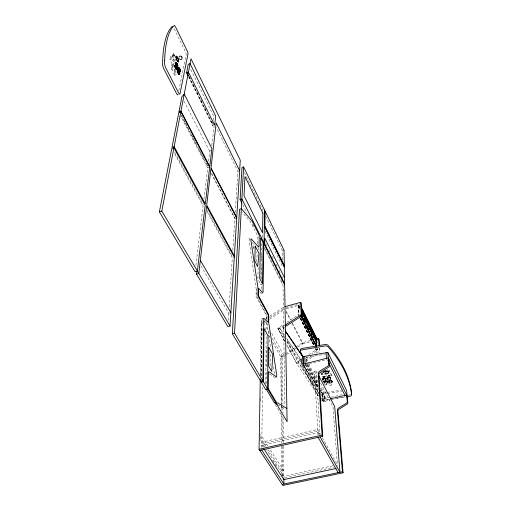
<?xml version="1.0" encoding="UTF-8"?>
<svg xmlns="http://www.w3.org/2000/svg" width="511" height="511" viewBox="0 0 511 511"><rect width="100%" height="100%" fill="white"/><g stroke="black" fill="none" stroke-linecap="round" stroke-linejoin="round"><path stroke-width="0.38" stroke-dasharray="2.56 1.92" d="M265.739 384.055L266.193 336.513L265.081 334.507M266.333 318.372L266.359 315.364L256.005 296.316L256.183 288.996L249.113 240.815A2.466 0.626 73.2 0 1 249.63 239.685M266.812 319.637L266.851 315.134L256.535 296.131L256.701 289.565A1.648 0.434 74.2 0 1 256.778 289.181M266.244 383.544L266.34 373.292A3.13 0.856 76 0 1 266.985 372.257M266.723 366.636L266.876 347.87M261.728 447.636L262.558 387.274M260.878 375.802L261.785 319.956A2.894 0.767 74.8 0 1 262.443 319.234M259.965 440.974L260.086 433.667M260.61 400.956L260.68 396.459M261.012 375.796L261.862 322.767L265.452 321.789L268.134 326.676M261.377 375.872L262.098 329.167L264.021 328.65M261.274 289.06L261.357 284.301M261.447 279.536L261.894 254.159M262.475 237.366L262.545 233.431M260.342 374.282L261.23 321.63L262.539 320.787M262.52 283.822L260.782 284.493L260.814 282.922M260.897 278.208L261.121 266.41M261.249 259.333L261.543 243.613M258.157 267.272L257.889 279.038L260.782 284.493M258.56 250.02L258.617 247.669M257.34 243.702L257.544 235.839L250.352 221.64L242.118 212.206M253.367 249.01L253.443 246.666L255.219 246.13M332.412 381.915A1.961 1.226 5 0 0 329.678 380.516A1.961 1.226 5 0 0 329.314 382.611A1.961 1.226 5 0 0 332.412 381.915L332.431 381.621A1.961 1.226 5 0 0 329.697 380.216A1.961 1.226 5 0 0 329.333 382.317A1.961 1.226 5 0 0 332.431 381.621M320.563 372.212L322.984 376.933L331.639 375.579L329.263 370.686L324.191 371.491M331.62 384.674A1.361 0.85 5.1 0 0 329.678 383.735A1.361 0.85 5.1 0 0 329.493 385.192A1.361 0.85 5.1 0 0 331.62 384.674L331.811 381.232M329.908 377.75L330.049 375.368L328.088 371.484L322.154 372.423L321.987 374.806L327.941 373.867L329.908 377.75L323.974 378.677L320.569 372.065M330.004 381.493A1.367 0.856 5.1 0 0 328.056 380.548A1.367 0.856 5.1 0 0 327.877 382.017A1.367 0.856 5.1 0 0 330.004 381.493L330.208 378.051M330.809 378.74A1.967 1.239 5.1 0 0 328.062 377.329A1.967 1.239 5.1 0 0 327.698 379.443A1.967 1.239 5.1 0 0 330.809 378.74L330.821 378.44A1.967 1.239 5.1 0 0 328.081 377.029A1.967 1.239 5.1 0 0 327.717 379.149A1.967 1.239 5.1 0 0 330.821 378.44M328.701 372.64A2.517 1.597 5.2 0 0 325.207 370.801A2.517 1.597 5.2 0 0 324.715 373.528A2.517 1.597 5.2 0 0 328.701 372.64L328.707 372.519M331.639 375.579L329.263 370.686M328.912 384.393L329.116 380.957M270.185 365.767L270.868 354.934L269.418 352.366M326.842 385.173L327.059 381.736M327.289 381.219L327.5 377.776M327.941 373.867L328.088 371.484M327.653 382.42L327.672 382.126A1.955 1.22 5.3 0 0 324.939 380.727A1.955 1.22 5.3 0 0 324.587 382.822A1.955 1.22 5.3 0 0 327.672 382.126M326.095 379.379A1.961 1.233 5.4 0 0 323.348 377.974A1.961 1.233 5.4 0 0 323.003 380.082A1.961 1.233 5.4 0 0 326.095 379.379L326.114 379.085A1.961 1.233 5.4 0 0 323.374 377.674A1.961 1.233 5.4 0 0 323.022 379.788A1.961 1.233 5.4 0 0 326.114 379.085M323.712 372.014L323.719 371.893A2.517 1.597 5.2 0 0 326.593 373.809C328.714 365.844 322.55 374.774 326.599 373.841A2.517 1.597 5.2 0 0 328.509 371.682A2.517 1.597 5.2 0 0 324.645 370.871M228.264 320.32L228.819 311.678M229.132 306.919L232.313 257.793L206.802 211.107M232.799 250.313L234.849 218.714L211.554 174.021M234.996 216.485L234.894 218.076L211.292 172.763M235.252 212.519L237.928 171.281L216.523 127.878M324.191 384.183L324.37 381.462M325.277 382.132L325.501 378.696M322.984 376.933L331.645 375.432M323.795 381.66L323.776 381.953A1.955 1.22 5.3 0 1 326.708 381.187A1.955 1.22 5.3 0 1 326.81 383.263A1.955 1.22 5.3 0 1 323.789 382.279M323.974 378.677L324.134 376.294L322.154 372.423M322.613 381.142L322.805 378.421M255.973 266.32L256.132 264.781M256.445 261.702L257.237 254.005L256.203 252.006M325.622 373.739L326.606 373.758M326.791 370.916L326.197 371.21M211.797 145.667L214.135 125.974M195.873 265.471L203.116 205.863L174.436 153.479M203.927 199.162L207.728 167.889L180.651 115.997M208.533 161.278L209.734 151.365L211.452 149.078M188.789 76.484L212.915 125.195L212.838 125.853L188.323 76.401M213.496 120.43L213.943 116.738L190.322 68.57M178.818 90.556L186.132 54.849A2.67 0.652 69.3 0 0 185.225 51.33L173.836 27.958A3.353 0.818 68.8 0 0 173.663 27.632M173.887 55.118L173.14 58.305L169.927 59.532L173.127 65.887L173.868 62.661L170.693 56.338L173.887 55.118L174.941 57.232M174.315 61.167L172.316 57.168L173.229 53.291L174.851 56.069M174.558 61.135L172.514 57.091L173.433 53.214M169.927 59.532L170.693 56.338M286.965 345.57L296.259 362.836L318.315 396.006L299.318 360.357L300.807 359.259L286.677 338.301M296.259 362.836L302.218 358.933M308.836 354.589L316.111 349.818L315.408 348.419M316.628 349.479L317.797 348.713L317.899 350.067L312.023 353.925M302.225 360.357L296.993 363.787L286.818 344.874M306.14 357.783L307.45 356.927M305.878 359.865L311.052 356.474M316.22 353.082L318.161 351.804A2.408 1.712 -26.4 0 0 319.33 349.888L319.234 348.361M305.789 361.354L314.182 355.841M281.267 405.498L280.743 356.87L284.71 354.283M285.374 353.848L295.294 347.378M295.958 346.943L302.569 342.632L311.729 340.249M281.855 404.144L281.325 357.911L286.186 354.691M286.607 354.468L303.119 343.686L292.349 322.875M284.729 341.425L277.665 328.298L284.161 324.095M286.754 322.409L298.443 314.84M284.934 341.374L278.15 328.765L279.613 327.819L284.914 335.676M284.365 325.36L278.399 329.225L277.665 328.298M265.803 318.685L267.106 317.842M269.719 316.162L284.084 306.907M263.165 321.924L265.12 320.665M269.687 317.721L284.027 308.478M269.438 319.222L284.704 309.379M171.868 64.642L175.752 63.172M171.223 67.401L175.132 65.919M172.418 70.556A1.686 0.447 69.1 0 0 171.894 68.065A1.686 0.447 69.1 0 0 171.153 68.314A1.686 0.447 69.1 0 0 172.418 70.556L175.024 69.579M173.849 72.306L177.745 70.844M175.03 75.449A1.674 0.447 69.3 0 0 174.507 72.964A1.674 0.447 69.3 0 0 173.778 73.226A1.674 0.447 69.3 0 0 175.03 75.449L176.978 74.715M212.953 124.863L213.553 124.652M212.915 125.195L213.515 124.984M207.728 167.889L209.67 167.238M237.928 171.281L239.633 170.719M234.849 218.714L236.708 218.133M248.812 238.797L250.013 238.439M282.621 259.933L282.487 250.684L284.033 250.224M261.198 293.461L263.037 292.937M230.154 312.86L228.717 313.262L200.504 265.158M286.179 307.648L299.663 303.943M298.622 305.029L299.005 315.102L298.456 315.249L298.079 305.176L298.622 305.029L300.04 307.877M286.192 308.836L298.098 305.572L300.232 309.845M299.714 305.124L298.635 305.418L300.059 308.274M261.804 318.634L263.702 318.117M262.105 319.081L264.002 318.564M302.621 343.826L312.508 341.259M280.743 356.87L284.218 355.982L271.577 332.955M315.428 348.828L316.137 350.227L316.667 350.092L316.52 347.748M324.951 370.481C325.584 372.596 328.912 370.999 327.628 369.178M303.572 357.956L301.829 358.403L302.122 365.831L318.704 396.938M302.122 365.831L303.885 365.391M304.658 365.199L327.059 359.552L327.762 360.958M275.103 377.77L276.4 377.444M318.014 434.95L314.45 371.414L316.252 370.967L317.337 373.062M330.317 397.417L324.23 398.867L321.31 393.323M331.077 397.239L344.765 393.981M320.914 401.084L329.659 399.008M321.144 397.916L323.195 401.755L324.881 401.352L324.389 393.904L320.736 386.948M320.506 391.043L322.697 394.307L323.195 401.755L330.221 400.087M330.924 399.921L344.848 396.625M332.789 465.808L283.809 476.239L266.538 449.495M284.608 477.734L333.683 467.316M306.095 357.381L325.124 354.219M321.285 372.097L329.256 370.833M324.134 376.294L330.049 375.368M326.107 392.486L323.827 392.825L324.325 400.273M326.868 392.378L341.329 390.238M329.461 399.289L327.921 399.513A2.255 1.38 5.4 0 1 324.951 398.42L320.499 389.957L322.684 394.153L326.759 393.553M327.545 393.438L341.75 391.343M347.972 395.195L349.511 394.971A2.894 1.782 4.2 0 0 350.131 394.843M337.151 398.178L345.615 396.958M326.286 371.21L325.807 370.903M277.626 404.635L284.921 408.921M269.418 373.918L274.298 377.227A2.683 0.715 76 0 0 274.765 376.926M264.436 321.125L265.924 322.543A1.661 0.434 74.8 0 0 266.295 322.122M259.582 291.794L260.578 292.822A2.791 0.722 74.2 0 0 261.191 292.554M252.332 242.61L255.034 245.536M284.257 329.327L283.369 328.017A2.236 1.501 -27.9 0 1 284.327 325.699M286.946 339.278L297.856 355.477L313.837 385.55L301.107 366.438L286.677 339.451M302.416 363.877L318.187 387.364M321.253 391.931L322.128 393.234L322.62 400.681L322.128 393.234M303.419 365.589L318.315 387.779M278.15 328.765L284.768 338.64M286.971 341.929L299.318 360.357M318.864 393.636L298.392 362.867L286.748 341.137M262.609 446.831L261.747 445.49L317.893 432.798L319.056 434.88M263.932 447.157L261.766 443.816L317.797 431.112L319.739 434.58M272.58 460.526L276.911 467.207M281.67 474.559L282.966 476.565M264.813 446.825L261.792 442.143L317.701 429.432L320.416 434.286M266.052 446.397L260.029 437.033L261.881 436.611L267.885 445.982M268.205 449.737L281.97 471.129L283.752 470.752L270.032 449.329M275.237 404.552L281.369 414.836M322.352 437.755L337.452 464.818M261.23 321.63L262.635 324.159M264.557 327.634L266.87 331.811M268.799 335.293L270.338 338.078M272.65 342.255L281.325 357.911M263.836 323.029L269.597 333.479M272.293 338.359L282.283 356.474L282.896 404.124M175.299 59.442L175.535 60.368L175.049 59.397M206.929 209.983L232.39 256.637M174.66 152.304L203.263 204.636M279.613 327.819L284.87 337.63M282.564 326.842L283.177 327.998M301.611 362.669L302.173 363.73M300.807 359.259L302.295 362.056M304.147 365.557L318.621 392.844M303.272 364.209L318.755 393.413M283.273 327.851L283.892 329.007M305.412 364.458L318.27 388.82M321.208 394.39L324.894 401.352M305.182 364.745L318.212 389.408M307.341 364.963L317.938 385.115M307.149 364.56L318.276 385.722M306.338 364.924L318.021 387.089M305.808 358.415L308.357 363.283M308.721 363.979L318.187 382.075M305.795 360.325L318.008 383.601M320.601 388.539L325.041 397.002A2.248 1.38 5.3 0 0 328.011 398.095M181.245 115.492L207.517 165.915M314.45 371.414L317.357 376.99M320.627 383.263L332.974 406.954L337.579 466.486M181.443 115.473L182.172 116.878M183.634 119.676L185.091 122.48M185.455 123.183L189.837 131.589M191.293 134.387L192.756 137.191M193.12 137.893L197.495 146.299M198.951 149.097L200.414 151.901M200.778 152.604L205.154 161.01M206.616 163.807L207.709 165.909M253.443 246.666L254.133 248.001M286.141 310.88L290.887 320.052M286.166 312.068L290.191 319.963M292.017 323.354L302.627 343.96L302.569 342.632M184.043 101.121L209.734 151.365M303.215 322.888L303.924 324.287M310.624 337.586L311.684 339.681M300.417 317.899L314.195 345.193M315.958 348.687L316.667 350.092M300.481 318.264L314.259 345.551M299.791 317.274L298.731 315.172L298.354 305.099L300.129 308.663M300.142 317.976L313.926 345.257M315.696 348.758L316.398 350.156L316.258 347.812M300.206 318.34L313.99 345.621M242.616 204.579L246.928 213.106M252.67 224.476L253.75 226.609M264.423 247.522L283.005 284.295M299.874 318.046L313.665 345.327M264.564 248.755L283.017 285.247L284.876 405.728M316.846 347.965L317.899 350.067M298.079 305.176L300.219 309.449M265.567 243.587L267.336 247.107M268.754 249.93L270.523 253.456M271.941 256.279L273.711 259.805M275.831 264.034L276.892 266.148M279.019 270.376L280.079 272.497M282.2 276.726L282.909 278.137M173.229 53.291L175.005 56.855M265.03 231.183L282.73 266.876M189.409 76.254L191.152 79.786M193.247 84.021L194.301 86.142M197.093 91.788L198.14 93.909M200.938 99.556L201.986 101.676M204.777 107.329L205.824 109.443M211.765 121.452L212.812 123.573M189.23 76.944L212.602 124.147M265.599 216.012L282.487 250.684M244.405 172.571L262.941 210.609M266.787 322.639L268.569 334.45M268.69 335.235L270.587 347.838M273.436 366.732L274.509 373.822M319.669 347.908L319.873 350.955A2.402 1.712 -26.4 0 1 319.049 352.609M322.684 394.153L323.182 401.755M316.111 349.818L316.137 350.227M316.252 370.967L319.975 434.51M282.934 407.299L283.005 412.862M283.068 417.621L283.394 442.992M283.433 446.167L283.829 477.9M281.861 404.942L281.931 410.525M281.995 416.101L282.302 443.203M282.34 446.39L282.679 475.888M281.274 406.104L281.312 409.483M281.363 414.268L281.676 443.382M281.702 446.154L282.015 475.038M350.68 394.626A2.894 1.782 4.2 0 1 350.418 394.748M323.878 371.497A2.517 1.597 5.2 0 1 324.191 371.146M324.606 384.342A1.361 0.843 5.3 0 1 326.35 384.425A1.361 0.843 5.3 0 1 326.676 385.518A1.361 0.843 5.3 0 1 325.047 385.811M323.035 381.295A1.361 0.856 5.4 0 1 325.213 381.794A1.361 0.856 5.4 0 1 323.827 382.841M283.982 329.173A2.229 1.501 -27.9 0 1 284.32 327.385M257.263 246.845A2.721 0.671 73.3 0 1 257.212 247.241M323.559 377.75L323.265 377.859A1.354 0.856 5.3 0 0 323.597 379.309A1.354 0.856 5.3 0 0 325.507 378.619A1.354 0.856 5.3 0 0 323.559 377.75M323.54 378.051L323.246 378.153A1.354 0.856 5.4 0 0 323.578 379.603A1.354 0.856 5.4 0 0 325.488 378.913A1.354 0.856 5.4 0 0 323.54 378.051M323.52 378.344L323.227 378.447A1.361 0.856 5.4 0 0 323.559 379.897A1.361 0.856 5.4 0 0 325.469 379.207A1.361 0.856 5.4 0 0 323.52 378.344M328.266 377.112L327.973 377.214A1.361 0.856 5.1 0 0 328.298 378.664A1.361 0.856 5.1 0 0 330.215 377.974A1.361 0.856 5.1 0 0 328.266 377.112M328.247 377.405L327.953 377.508A1.361 0.856 5.1 0 0 328.279 378.964A1.361 0.856 5.1 0 0 330.195 378.274A1.361 0.856 5.1 0 0 328.247 377.405M328.228 377.699L327.934 377.808A1.361 0.856 5.1 0 0 328.26 379.258A1.361 0.856 5.1 0 0 330.176 378.568A1.361 0.856 5.1 0 0 328.228 377.699M325.13 380.804L324.83 380.906A1.354 0.85 5.3 0 0 325.162 382.343A1.354 0.85 5.3 0 0 327.059 381.666A1.354 0.85 5.3 0 0 325.13 380.804M325.111 381.097L324.811 381.2A1.354 0.85 5.3 0 0 325.143 382.637A1.354 0.85 5.3 0 0 327.046 381.96A1.354 0.85 5.3 0 0 325.111 381.097M325.085 381.391L324.792 381.5A1.354 0.85 5.3 0 0 325.124 382.931A1.354 0.85 5.3 0 0 327.027 382.254A1.354 0.85 5.3 0 0 325.085 381.391M329.882 380.293L329.589 380.401A1.354 0.85 5 0 0 329.908 381.838A1.354 0.85 5 0 0 331.818 381.155A1.354 0.85 5 0 0 329.882 380.293M329.863 380.586L329.569 380.695A1.354 0.85 5 0 0 329.889 382.132A1.354 0.85 5 0 0 331.799 381.449A1.354 0.85 5 0 0 329.863 380.586M329.851 380.887L329.55 380.989A1.354 0.85 5 0 0 329.87 382.426A1.354 0.85 5 0 0 331.786 381.749A1.354 0.85 5 0 0 329.851 380.887M171.798 65.549A1.68 0.441 69.1 0 0 173.05 67.784A1.68 0.441 69.1 0 0 172.526 65.312A1.68 0.441 69.1 0 0 171.798 65.549M174.379 70.556A1.667 0.441 69.3 0 0 175.618 72.766A1.667 0.441 69.3 0 0 175.101 70.301A1.667 0.441 69.3 0 0 174.379 70.556"/><path stroke-width="0.77" d="M286.869 408.455L276.33 402.208L268.243 388.558L268.345 372.787A3.136 0.85 76 0 1 268.978 371.752L276.247 376.735A2.683 0.709 76 0 0 276.687 374.908L268.658 322.134L268.697 314.629L258.419 295.601L258.56 289.034A1.648 0.428 74.2 0 1 258.943 288.696L262.418 292.298A2.798 0.715 74.2 0 0 263.05 291.711L263.778 243.332L284.653 284.78M264.545 210.053L264.066 243L241.875 198.9L240.106 199.609L241.901 203.161M265.132 211.267L264.922 226.309L284.301 265.605L283.829 265.579M261.274 382.209L263.344 381.691L264.021 328.65L268.02 335.855L267.649 388.948L265.688 389.606L261.274 382.209L261.3 380.625M347.167 396.076L328.266 357.904L303.272 364.209L302.959 356.621L327.851 352.462L346.637 390.621L347.831 402.911A1.495 1.156 -25.7 0 1 347.084 404.195L339.234 409.094A2.581 2.012 -26.8 0 0 337.931 411.31L343.053 472.816L282.794 485.45L259.064 449.284L260.259 379.073M315.242 337.95L315.313 337.611L316.705 340.275C314.821 333.651 315.325 341.495 316.858 342.76L314.489 343.373M243.626 166.944L284.033 250.224L287.105 421.722L234.53 333.146L243.626 166.944L241.959 167.544L240.106 199.609M232.352 333.734L239.544 209.261L241.339 208.692L252.089 221.097L259.256 235.316L259.007 246.321A2.721 0.664 73.3 0 1 258.413 246.762L251.418 239.135A2.466 0.62 73.2 0 0 250.907 240.266L258.055 288.466L257.895 295.786L268.211 314.859L268.166 321.617A1.661 0.428 74.8 0 1 267.802 322.032L264.334 318.723A2.894 0.76 74.8 0 0 263.682 319.439L262.858 380.874L260.789 381.391L232.352 333.734L234.53 333.146M230.046 325.999L240.279 160.288L191.005 58.765L161.808 211.107L230.046 325.999L227.855 326.599L196.531 274.126L196.895 271.047M313.249 339.566L313.013 339.796M310.458 335.369L312.847 334.743L312.936 332.604M312.713 333.683L312.579 334.814L311.001 330.879M307.673 329.838L310.075 329.199L310.311 327.455L309.679 326.606M312.451 333.951L312.828 331.901L314.061 337.164L311.672 337.79L314.067 337.183L314.029 335.523L314.667 337.164M312.183 334.022L312.483 331.99L312.802 332.297M159.381 211.899L171.76 148.592L173.938 147.832L205.192 205.192L197.412 271.06L195.106 271.743L159.381 211.899L161.808 211.107M179.054 111.289L181.871 96.873L184.241 94.069L211.88 148.503L209.753 166.541L180.977 111.104L179.054 111.289L179.783 112.688M186.566 72.869L187.313 72.013L186.751 71.936L188.24 64.316L190.073 63.626L215.706 116.112L214.626 125.227L188.438 72.172L186.566 72.869L187.971 75.698M305.827 325.162L305.872 324.657M305.802 319.918L306.198 319.107L305.757 318.225L305.45 318.775L304.85 315.798L305.719 318.704L306.025 318.155L306.466 319.03L305.948 319.771L306.012 321.068L303.585 321.719M313.23 333.728L313.051 332.948L313.665 336.379L315.274 339.342L315.115 336.647L313.875 333.907L314.067 337.183M179.061 56.664C182.229 53.796 183.647 61.001 179.648 59.512M284.978 325.277L299.912 315.6A2.517 1.674 -26.6 0 0 301.171 313.665L300.704 302.333L284.844 306.696M285.592 326.433L300.5 316.769A2.51 1.68 -26.5 0 0 301.758 314.833L301.279 303.502L300.704 302.333M196.531 274.126L198.83 273.442L206.585 206.259L234.294 257.199M301.164 311.25L302.87 310.784L304.377 315.3L304.3 313.658L304.741 314.552L304.946 318.941L302.518 319.592M300.896 315.76L303.061 315.172L302.87 310.784M301.075 316.724L303.508 316.066L303.432 314.246L304.415 316.226L304.946 318.941M301.995 316.877L304.415 316.226M302.071 318.704L304.499 318.046M303.138 319.643L305.559 318.992L305.418 318.532M303.195 320.94L305.623 320.288L305.559 318.992M304.249 323.029L306.67 322.384L306.511 319.12C307.814 319.937 309.142 328.388 306.67 322.384M307.335 329.167L309.743 328.528L309.436 325.264L308.146 322.409L308.312 325.673L305.904 326.318L305.84 325.009M306.287 327.078L308.695 326.44L308.567 323.974M306.926 328.356L309.334 327.717L310.075 329.199M307.271 329.033L309.672 328.401L310.177 326.472L311.301 331.658L308.906 332.291M311.301 331.658L310.905 330.86L308.772 331.422L308.427 329.141M310.088 334.628L312.476 334.002L311.601 330.157L312.336 331.537L312.291 330.732L311.34 328.963L311.812 332.667M311.282 337.005L313.665 336.379M316.309 339.055L318.596 338.461L319.126 339.528L319.522 345.628M266.883 388.897L268.243 388.558M266.199 389.063L274.318 402.694L275.659 402.368M330.368 398.842L346.624 394.984L347.288 401.818A1.495 1.156 -25.7 0 1 346.541 403.102L338.672 408.008A2.581 2.012 -26.8 0 0 337.369 410.224L342.453 471.742L343.053 472.816M259.064 449.284L322.077 435.11L322.735 436.305L259.812 450.421M336.149 468.491L283.854 479.567L263.912 448.83M282.117 484.422L342.453 471.742M346.381 396.843L349.46 396.402A2.9 1.782 4.2 0 0 351.555 394.594L351.229 391.956A158.812 96.215 12.1 0 0 330.655 349.748L328.164 346.886A2.932 1.923 5.1 0 0 324.996 345.953L301.975 349.869A2.376 1.552 6.5 0 0 300.474 351.868L303.068 356.806M283.599 265.976L284.308 266.014L264.915 226.712L264.902 227.625L284.327 266.946M274.318 402.694L276.968 404.246M305.706 325.181L305.406 324.734M179.08 57.884L179.099 58.605M310.311 327.455L310.905 330.86M181.993 57.034L181.744 56.67M285.592 331.288L302.953 356.774L303.272 364.209M285.317 331.141L302.684 356.646M311.25 329.263L311.007 329.014L310.918 329.563M261.696 449.993L283.924 484.032L283.835 478.456M200.344 260.355L230.87 312.662M318.149 437.333L338.058 472.662M320.11 436.892L339.943 472.273L334.705 406.552L318.787 375.853M315.996 338.863L316.782 341.501L315.632 338.78L316.443 340.345M312.917 339.655L311.946 337.739M234.364 256.043L206.712 205.141L210.941 168.483L236.708 218.133M179.252 111.27L179.981 112.676M236.746 217.494L211.011 167.864L216.191 122.985L239.633 170.719M301.26 315.804L316.392 345.909M310.349 334.558L310.72 335.299M314.022 341.859L314.75 343.309M284.64 283.835L264.692 244.188L264.768 238.139L284.525 277.671M300.634 315.747L315.785 345.864M303.061 315.172L303.508 316.066M305.623 320.288L306.012 321.068M308.312 325.673L308.695 326.44M312.847 334.743L311.48 331.869M303.24 316.143L302.793 315.242L302.601 310.86M304.677 319.011L304.147 316.296L303.157 314.322M305.738 321.138L305.035 318.117M308.427 326.51L307.98 324.44M311.039 331.728L310.088 327.577L309.807 329.269L308.465 324.849L309.334 327.717M316.59 342.83L315.319 339.342M301.132 307.98L317.114 340.058L317.037 338.863L301.081 306.792M307.877 322.479L309.123 325.13L309.149 325.577L308.733 324.779L308.772 325.552M313.613 333.977C315.121 334.679 315.447 342.153 314.291 335.459M303.119 313.396L304.102 315.376L304.032 313.728M308.299 324.051L308.88 325.296M311.467 330.4L312.074 331.607L312.029 330.802M311.442 331.071L312.157 332.495M316.513 341.572L315.677 339.898L315.836 340.62M328.809 363.065L345.091 395.776M187.039 72.952L188.438 75.775M309.679 333.229L309.372 332.463M314.469 335.689L314.77 336.442M307.105 321.649L307.354 323.271M179.68 69.375L179.712 69.458A1.674 0.434 69.4 0 1 179.853 69.866M176.998 64.06L177.164 64.463M313.792 341.354L313.473 339.828M308.951 324.67L309.168 325.335M307.347 321.476L307.59 323.406L306.932 320.691M303.266 319.107L303.464 320.87M306.977 326.816L307.194 328.286M310.401 327.807L310.701 329.614M307.641 322.569L306.242 319.19C305.591 319.637 307.181 326.069 307.75 324.159M313.313 340.696L313.211 339.892M313.569 335.829L313.792 337.234L313.728 335.944M312.93 333.415C312.425 333.734 314.897 341.163 315.095 338.857M311.193 334.66L311.544 336.934M310.931 334.731L311.161 336.244M328.86 359.099L329.384 365.927A1.565 1.143 -26 0 1 328.579 367.224L320.327 372.327A2.708 1.993 -26.9 0 0 318.921 374.582L322.735 436.305M327.851 352.462L328.784 364.726A1.571 1.143 -26.1 0 1 327.979 366.023L319.707 371.133A2.708 1.987 -26.9 0 0 318.302 373.388L322.077 435.11M326.05 352.762L326.465 358.358M318.596 338.461L319.036 345.315M316.858 342.76L315.945 339.828M316.188 342.274L316.424 346.183M316.06 344.497L316.162 346.247M312.164 333.261L312.208 334.073M306.108 324.939L306.166 326.248M304.473 314.623L304.543 316.085M304.428 321.004L304.518 322.958M304.716 356.327L305.041 363.762M302.659 316.596L302.787 319.522M302.263 316.807L302.34 318.628M351.293 394.16A2.894 1.782 4.2 0 0 351.6 393.17L351.274 390.532A158.538 96.253 12.1 0 0 330.745 348.323L328.26 345.462A2.925 1.923 5.1 0 0 325.092 344.523L302.116 348.451A2.376 1.552 6.5 0 0 300.615 350.45M178.026 94.439A2.9 0.792 69.5 0 1 176.455 93.347L163.89 68.934A3.788 1.035 68.9 0 1 162.581 64.424L162.645 61.09A177.86 44.374 72.2 0 1 171.294 27.37L172.341 26.317A3.353 0.818 68.8 0 1 172.552 26.297M178.467 61.748A3.053 0.779 69.2 0 1 176.717 59.902A3.053 0.779 69.2 0 1 176.071 56.274A3.053 0.779 69.2 0 1 177.937 58.759M178.192 59.506A3.053 0.779 69.2 0 1 178.505 60.866M176.863 68.653A1.693 0.441 69.2 0 1 176.008 68.142A1.693 0.441 69.2 0 1 175.433 65.913A1.693 0.441 69.2 0 1 176.391 66.807M176.557 67.216A1.693 0.441 69.2 0 1 176.697 67.631M176.755 69.311A2.44 0.639 69.2 0 1 175.241 68.027A2.44 0.639 69.2 0 1 175.018 65.197M176.033 68.947A1.693 0.441 69.2 0 1 175.235 67.433A1.693 0.441 69.2 0 1 175.043 66.008M177.055 68.225A2.44 0.639 69.2 0 1 176.142 68.838A2.44 0.639 69.2 0 1 175.152 65.114A2.44 0.639 69.2 0 1 176.902 67.65M179.444 73.271A1.68 0.434 69.4 0 1 178.927 73.565A1.68 0.434 69.4 0 1 178.064 71.483A1.68 0.434 69.4 0 1 178.435 70.831M178.614 71.055A1.68 0.434 69.4 0 1 178.799 71.355M179.297 74.497A2.427 0.632 69.4 0 1 177.63 72.358A2.427 0.632 69.4 0 1 177.847 70.288M179.01 73.897A1.68 0.441 69.4 0 1 177.917 72.562A1.68 0.441 69.4 0 1 177.866 70.863M179.642 73.124A2.427 0.632 69.4 0 1 178.748 73.756A2.427 0.632 69.4 0 1 177.764 70.045A2.427 0.632 69.4 0 1 179.489 72.549M177.458 65.612A1.68 0.434 69.2 0 1 176.812 65.702A1.68 0.434 69.2 0 1 176.027 63.377A1.68 0.434 69.2 0 1 176.812 63.696M177.362 66.545A2.427 0.632 69.2 0 1 176.436 66.36A2.427 0.632 69.2 0 1 175.318 63.441A2.427 0.632 69.2 0 1 175.861 62.623M176.276 65.651A1.68 0.434 69.2 0 1 175.688 64.073M180.07 70.927A1.674 0.428 69.4 0 1 178.997 68.34A1.674 0.428 69.4 0 1 179.955 68.908L180.115 69.311A1.674 0.428 69.4 0 1 180.07 70.927A1.674 0.434 69.4 0 1 179.246 70.505A1.674 0.434 69.4 0 1 178.595 68.314A1.674 0.434 69.4 0 1 179.367 68.698M179.859 71.821A2.414 0.626 69.3 0 1 179.093 71.502M178.824 71.074A2.414 0.626 69.3 0 1 177.873 68.308A2.414 0.626 69.3 0 1 178.422 67.637M178.671 67.937A2.414 0.626 69.3 0 1 178.939 68.365M179.208 71.176A1.667 0.434 69.3 0 1 179.029 70.959M178.658 70.294A1.667 0.434 69.3 0 1 178.256 69.087M268.812 347.365L268.703 366.132L271.769 371.459L272.785 354.436L268.812 347.365M263.171 242.949L262.52 283.822L259.709 278.514L260.546 237.736L263.171 242.949M164.67 60.311L164.612 63.645A3.794 1.028 68.9 0 0 165.928 68.161L178.454 92.612A2.9 0.786 69.6 0 0 180.013 93.705L187.959 54.16A2.67 0.645 69.4 0 0 187.045 50.634L175.688 27.236A3.353 0.811 68.9 0 0 174.2 25.582L173.165 26.636A177.981 43.978 72.2 0 0 164.67 60.311M262.884 213.196L262.545 232.818L244.009 195.694L244.986 176.57L262.884 213.196M255.219 246.13L254.791 260.993L257.704 266.557L259 253.482L255.219 246.13M209.67 167.238L205.333 203.966L174.162 146.663L171.99 147.417L178.818 112.49L180.849 111.762L209.67 167.238M177.566 64.309L177.4 63.907A1.68 0.434 69.2 0 0 176.436 63.313A1.68 0.434 69.2 0 0 177.515 65.919A1.68 0.434 69.2 0 0 177.566 64.309M179.553 71.968L179.387 71.566A1.68 0.434 69.4 0 0 178.428 71.003A1.68 0.434 69.4 0 0 179.502 73.597A1.68 0.434 69.4 0 0 179.553 71.968M176.966 67.062L176.793 66.654A1.693 0.441 69.3 0 0 175.822 66.072A1.693 0.441 69.3 0 0 176.908 68.691A1.693 0.441 69.3 0 0 176.966 67.062M176.11 57.245A3.053 0.779 69.2 0 0 178.262 61.857A3.053 0.779 69.2 0 0 177.783 57.96A3.053 0.779 69.2 0 0 176.11 57.245M175.707 63.134A2.427 0.626 69.2 0 0 177.419 66.813A2.427 0.626 69.2 0 0 177.055 63.722A2.427 0.626 69.2 0 0 175.707 63.134M178.275 68.161A2.414 0.626 69.4 0 0 179.974 71.808A2.414 0.626 69.4 0 0 179.604 68.717A2.414 0.626 69.4 0 0 178.275 68.161"/></g></svg>
